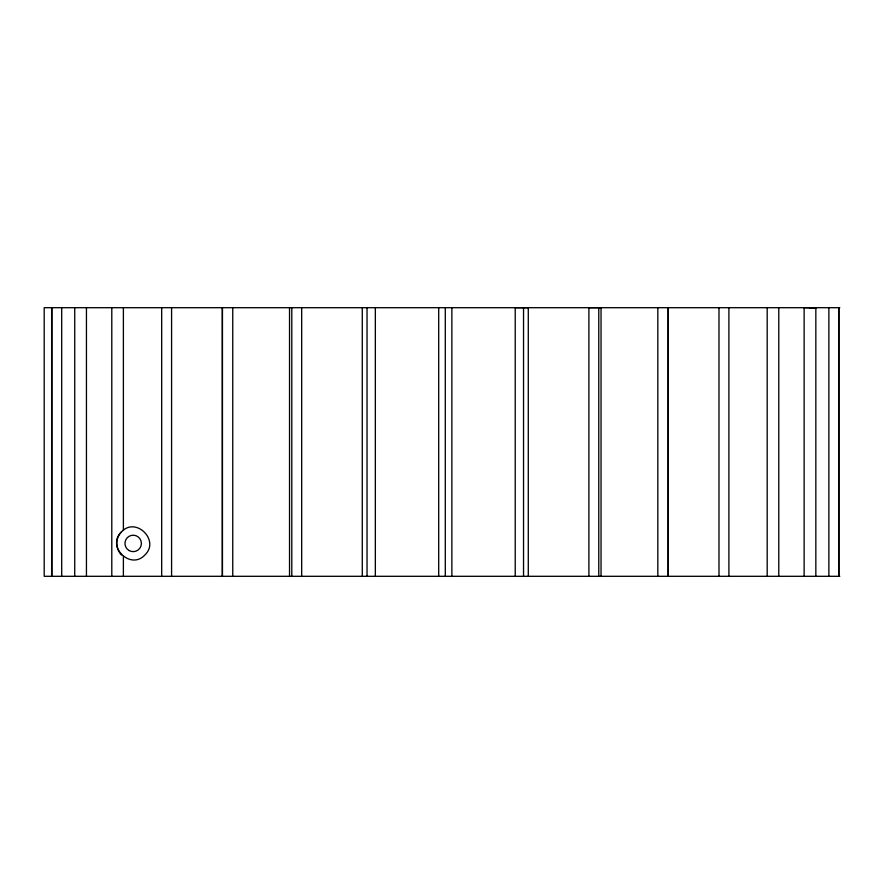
<?xml version="1.0" encoding="UTF-8"?>
<svg xmlns="http://www.w3.org/2000/svg" width="884" height="884" viewBox="0 0 884 884"><rect width="100%" height="100%" fill="white"/><g stroke="black" fill="none" stroke-linecap="round" stroke-linejoin="round"><path stroke-width="1.33" d="M121.561 531.803C106.058 546.168 130.434 570.545 144.81 555.042C160.302 540.677 135.926 516.3 121.561 531.803A16.442 16.431 0 0 0 121.561 555.042M588.899 576.302L588.899 307.698L601.043 307.698L601.043 576.302M515.228 576.302L515.228 307.698L528.289 307.698L528.289 576.302M815.844 576.302L815.844 307.698L804.131 307.698L804.131 576.302M839.8 307.698L44.2 307.698L44.2 576.302L839.8 576.302M809.169 307.698L815.844 307.709M838.938 307.698L838.938 576.302M838.673 307.698L838.673 576.302M828.872 307.698L828.872 576.302M778.782 307.698L778.782 576.302M767.19 307.698L767.19 576.302M728.902 307.698L728.902 576.302M718.99 307.698L718.99 576.302M668.282 307.698L668.282 576.302M668.116 307.698L668.116 576.302M657.829 307.698L657.829 576.302M598.777 307.698L598.777 576.302M523.538 307.698L523.538 576.302M451.868 307.698L451.868 576.302M445.293 307.698L445.293 576.302M438.707 307.698L438.707 576.302M375.346 307.698L375.346 576.302M367.037 307.698L367.037 576.302M362.285 307.698L362.285 576.302M301.676 307.698L301.676 576.302M291.797 307.698L291.797 576.302M289.532 307.698L289.532 576.302M232.746 307.698L232.746 576.302M222.459 307.698L222.459 576.302M222.293 307.698L222.293 576.302M171.584 307.698L171.584 576.302M161.673 307.698L161.673 576.302M123.384 307.698L123.384 530.4M123.384 556.445L123.384 576.302M111.793 307.698L111.793 576.302M86.444 307.698L86.444 576.302M74.731 307.698L74.731 576.302M61.703 307.698L61.703 576.302M51.902 307.698L51.902 576.302M51.637 307.698L51.637 576.302M129.075 550.544A8.221 8.221 0 0 0 141.396 543.428A8.221 8.221 0 0 0 129.075 536.301A8.221 8.221 0 0 0 129.075 550.544"/></g></svg>
